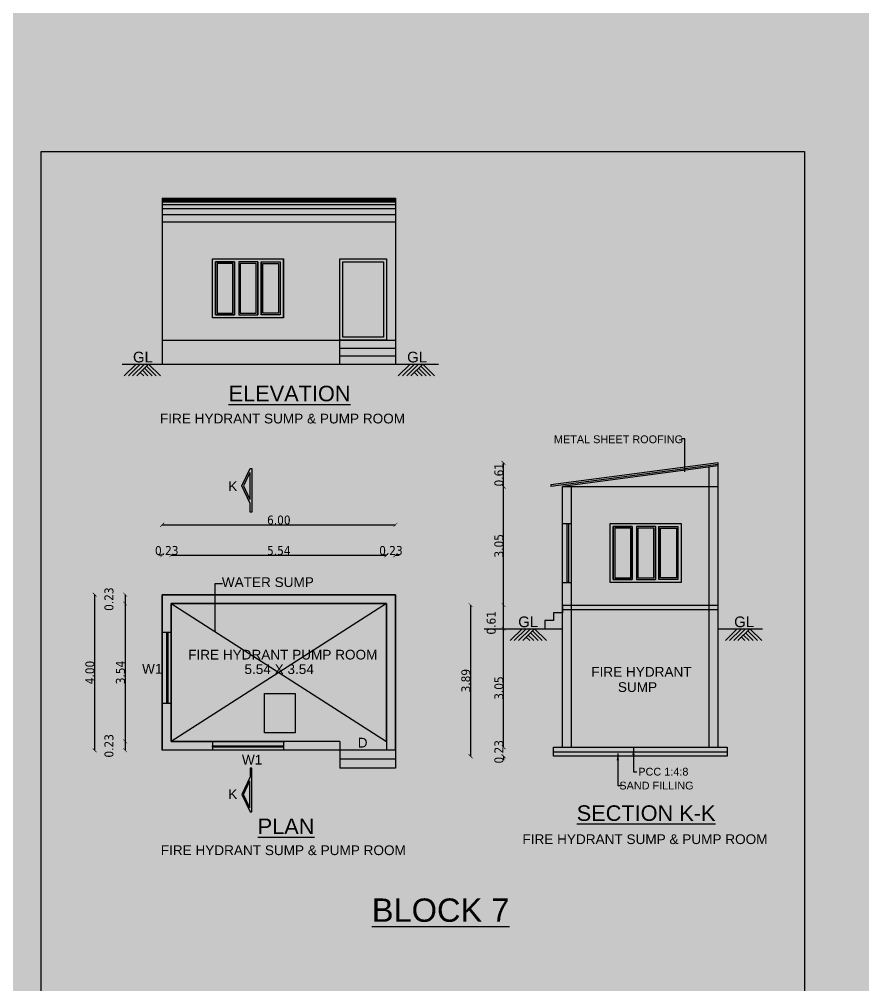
# Model space of a CAD drawing. Header units: metres. Extents: x 0 to 11269, y -5244 to -4054.
# Drawn here: x 10289.58 to 10311.28, y -4855.74 to -4830.89 of the extents above; entities that cross this region are included whole.
import ezdxf

# ---------------------------------------------------------------- set-up
doc = ezdxf.new("R2010")
doc.units = ezdxf.units.M
doc.header["$MEASUREMENT"] = 0
doc.header["$PDMODE"] = 2
doc.linetypes.add('HIDDEN', pattern=[0.375, 0.25, -0.125])
doc.linetypes.add('HIDDEN2', pattern=[0.1875, 0.125, -0.0625])
for name, color, linetype in [('2CON', 5, 'Continuous'), ('4CON', 4, 'Continuous'), ('5CON', 2, 'Continuous'), ('BLK_7_PLINTH_HEIGHT', 7, 'Continuous'), ('BOUNDARY', 6, 'Continuous'), ('DIM', 3, 'Continuous'), ('G', 5, 'Continuous'), ('REIN', 3, 'Continuous'), ('TEX', 2, 'Continuous'), ('TEXT', 3, 'Continuous')]:
    doc.layers.add(name, color=color, linetype=linetype)
doc.styles.get("Standard").update_dxf_attribs({"font": 'arial.ttf'})
doc.styles.add('STYLE1', font='tahoma.ttf', dxfattribs={"height": 0.23})
doc.styles.add('SUBBU3', font='swissl.ttf', dxfattribs={"width": 0.8})
doc.dimstyles.new('300', dxfattribs={"dimscale": 0.1, "dimtxt": 500, "dimasz": 2000, "dimexe": 400, "dimexo": 1500, "dimgap": 0, "dimtad": 1, "dimlfac": 0.001, "dimzin": 0, "dimdsep": 46, "dimtxsty": 'Standard', "dimcen": 800, "dimse1": 1, "dimse2": 1, "dimclrd": 1, "dimclre": 5, "dimclrt": 3, "dimadec": 0, "dimazin": 0, "dimtfac": 1, "dimtix": 1, "dimtofl": 0, "dimtmove": 1, "dimatfit": 3, "dimfxl": 0, "dimtolj": 1, "dimtzin": 0, "dimarcsym": 0})
doc.dimstyles.new('FLOOR PLAN', dxfattribs={"dimtxt": 0.4, "dimasz": 0.1, "dimexe": 0.18, "dimexo": 0.0625, "dimgap": 0, "dimtad": 1, "dimzin": 0, "dimdsep": 46, "dimtxsty": 'Standard', "dimblk": 'ARCHTICK', "dimcen": 0.09, "dimse1": 1, "dimse2": 1, "dimclrd": 254, "dimclrt": 3, "dimadec": 0, "dimazin": 0, "dimtfac": 1, "dimtix": 1, "dimtofl": 0, "dimtmove": 1, "dimatfit": 0, "dimfxl": 0, "dimtolj": 1, "dimtzin": 0, "dimlwd": -1, "dimarcsym": 0})
doc.dimstyles.new('GG', dxfattribs={"dimscale": 0.1, "dimtxt": 2000, "dimasz": 2000, "dimexe": 400, "dimexo": 1500, "dimgap": 0.08, "dimtad": 1, "dimlfac": 0.001, "dimzin": 0, "dimdsep": 46, "dimtxsty": 'Standard', "dimcen": 800, "dimse1": 1, "dimse2": 1, "dimclrd": 1, "dimclre": 5, "dimclrt": 3, "dimadec": 0, "dimazin": 0, "dimtfac": 1, "dimtix": 1, "dimtofl": 0, "dimtmove": 0, "dimatfit": 3, "dimfxl": 0, "dimtolj": 1, "dimtzin": 0, "dimarcsym": 0})
doc.dimstyles.get("Standard").update_dxf_attribs({"dimtxt": 0.18, "dimasz": 0.18, "dimexe": 0.18, "dimexo": 0.0625, "dimgap": 0.09, "dimtad": 0, "dimtih": 1, "dimtoh": 1, "dimdec": 4, "dimzin": 0, "dimdsep": 46, "dimtxsty": 'Standard', "dimcen": 0.09, "dimadec": 0, "dimazin": 0, "dimtfac": 1, "dimtdec": 4, "dimtofl": 0, "dimtmove": 0, "dimatfit": 3, "dimfxl": 0, "dimtolj": 1, "dimtzin": 0, "dimarcsym": 0})
doc.dimstyles.new('STY', dxfattribs={"dimscale": 0.9, "dimtxt": 0.23, "dimasz": 0.18, "dimexe": 0.15, "dimexo": 0.6, "dimgap": 0.1, "dimtad": 1, "dimtih": 1, "dimtoh": 1, "dimzin": 0, "dimdsep": 46, "dimtxsty": 'Standard', "dimblk": 'ARCHTICK', "dimcen": 0.09375, "dimdle": 0.1, "dimse1": 1, "dimse2": 1, "dimclrd": 256, "dimclrt": 256, "dimadec": 0, "dimazin": 0, "dimtfac": 1, "dimtix": 1, "dimtmove": 1, "dimatfit": 0, "dimfxl": 0, "dimtolj": 1, "dimtzin": 0, "dimlwd": -1, "dimarcsym": 0})

# ---------------------------------------------------------------- blocks, each defined once
blk = doc.blocks.new('_ArchTick')
at = {"color": 0, "lineweight": 0, "const_width": 0.15}
blk.add_lwpolyline([(-0.5, -0.5), (0.5, 0.5)], dxfattribs=at)
blk = doc.blocks.new('*D123')
at = {"layer": 'DEFPOINTS', "color": 0, "linetype": 'ByBlock', "ltscale": 100}
for p in [(10293.488, -4844.685), (10293.258, -4846.292), (10293.488, -4846.292)]:
    blk.add_point(p, dxfattribs=at)
at = {"layer": 'DIM', "color": 254, "linetype": 'HIDDEN', "ltscale": 100}
for p, q in [((10293.258, -4844.685), (10293.158, -4844.685)), ((10293.488, -4844.685), (10293.588, -4844.685))]:
    blk.add_line(p, q, dxfattribs=at)
at = {"layer": 'DIM', "color": 254, "linetype": 'ByBlock', "ltscale": 100, "xscale": 0.1, "yscale": 0.1, "zscale": 0.1}
blk.add_blockref('_ArchTick', (10293.258, -4844.685), dxfattribs=at)
at = {"layer": 'DIM', "color": 254, "linetype": 'ByBlock', "ltscale": 100, "xscale": 0.1, "yscale": 0.1, "zscale": 0.1, "rotation": 180}
blk.add_blockref('_ArchTick', (10293.488, -4844.685), dxfattribs=at)
at = {"layer": 'DIM', "color": 3, "linetype": 'ByBlock', "ltscale": 100, "insert": (10293.373, -4844.565), "char_height": 0.23, "attachment_point": 5, "style": 'STYLE1'}
blk.add_mtext('\\A1;0.23', dxfattribs=at)
blk = doc.blocks.new('*D124')
at = {"layer": 'DEFPOINTS', "color": 0, "linetype": 'ByBlock', "ltscale": 100}
for p in [(10299.026, -4844.685), (10293.488, -4845.929), (10299.026, -4845.929)]:
    blk.add_point(p, dxfattribs=at)
at = {"layer": 'DIM', "color": 254, "linetype": 'HIDDEN', "ltscale": 100}
blk.add_line((10293.488, -4844.685), (10299.026, -4844.685), dxfattribs=at)
at = {"layer": 'DIM', "color": 254, "linetype": 'ByBlock', "ltscale": 100, "xscale": 0.1, "yscale": 0.1, "zscale": 0.1, "rotation": 180}
blk.add_blockref('_ArchTick', (10293.488, -4844.685), dxfattribs=at)
at = {"layer": 'DIM', "color": 254, "linetype": 'ByBlock', "ltscale": 100, "xscale": 0.1, "yscale": 0.1, "zscale": 0.1}
blk.add_blockref('_ArchTick', (10299.026, -4844.685), dxfattribs=at)
at = {"layer": 'DIM', "color": 3, "linetype": 'ByBlock', "ltscale": 100, "insert": (10296.257, -4844.567), "char_height": 0.23, "attachment_point": 5, "style": 'STYLE1'}
blk.add_mtext('\\A1;5.54', dxfattribs=at)
blk = doc.blocks.new('*D125')
at = {"layer": 'DEFPOINTS', "color": 0, "linetype": 'ByBlock', "ltscale": 100}
for p in [(10299.256, -4844.685), (10299.256, -4845.699), (10299.026, -4845.929)]:
    blk.add_point(p, dxfattribs=at)
at = {"layer": 'DIM', "color": 254, "linetype": 'HIDDEN', "ltscale": 100}
for p, q in [((10299.026, -4844.685), (10298.926, -4844.685)), ((10299.256, -4844.685), (10299.356, -4844.685))]:
    blk.add_line(p, q, dxfattribs=at)
at = {"layer": 'DIM', "color": 254, "linetype": 'ByBlock', "ltscale": 100, "xscale": 0.1, "yscale": 0.1, "zscale": 0.1}
blk.add_blockref('_ArchTick', (10299.026, -4844.685), dxfattribs=at)
at = {"layer": 'DIM', "color": 254, "linetype": 'ByBlock', "ltscale": 100, "xscale": 0.1, "yscale": 0.1, "zscale": 0.1, "rotation": 180}
blk.add_blockref('_ArchTick', (10299.256, -4844.685), dxfattribs=at)
at = {"layer": 'DIM', "color": 3, "linetype": 'ByBlock', "ltscale": 100, "insert": (10299.141, -4844.565), "char_height": 0.23, "attachment_point": 5, "style": 'STYLE1'}
blk.add_mtext('\\A1;0.23', dxfattribs=at)
blk = doc.blocks.new('*D126')
at = {"layer": 'DEFPOINTS', "color": 0, "linetype": 'ByBlock', "ltscale": 100}
for p in [(10299.256, -4843.901), (10293.258, -4845.699), (10299.256, -4845.699)]:
    blk.add_point(p, dxfattribs=at)
at = {"layer": 'DIM', "color": 254, "linetype": 'HIDDEN', "ltscale": 100}
blk.add_line((10293.258, -4843.901), (10299.256, -4843.901), dxfattribs=at)
at = {"layer": 'DIM', "color": 254, "linetype": 'ByBlock', "ltscale": 100, "xscale": 0.1, "yscale": 0.1, "zscale": 0.1, "rotation": 180}
blk.add_blockref('_ArchTick', (10293.258, -4843.901), dxfattribs=at)
at = {"layer": 'DIM', "color": 254, "linetype": 'ByBlock', "ltscale": 100, "xscale": 0.1, "yscale": 0.1, "zscale": 0.1}
blk.add_blockref('_ArchTick', (10299.256, -4843.901), dxfattribs=at)
at = {"layer": 'DIM', "color": 3, "linetype": 'ByBlock', "ltscale": 100, "insert": (10296.257, -4843.781), "char_height": 0.23, "attachment_point": 5, "style": 'STYLE1'}
blk.add_mtext('\\A1;6.00', dxfattribs=at)
blk = doc.blocks.new('*D127')
at = {"layer": 'DEFPOINTS', "color": 0, "linetype": 'ByBlock', "ltscale": 100}
for p in [(10293.52, -4845.699), (10292.303, -4845.929), (10293.52, -4845.929)]:
    blk.add_point(p, dxfattribs=at)
at = {"layer": 'DIM', "color": 254, "linetype": 'HIDDEN', "ltscale": 100}
blk.add_line((10292.303, -4845.699), (10292.303, -4845.929), dxfattribs=at)
at = {"layer": 'DIM', "color": 254, "linetype": 'ByBlock', "ltscale": 100, "xscale": 0.1, "yscale": 0.1, "zscale": 0.1}
for p, rotation in [((10292.303, -4845.699), 90), ((10292.303, -4845.929), 270)]:
    blk.add_blockref('_ArchTick', p, dxfattribs=dict(at, rotation=rotation))
at = {"layer": 'DIM', "color": 3, "linetype": 'ByBlock', "ltscale": 100, "insert": (10291.888, -4845.814), "char_height": 0.23, "attachment_point": 5, "rotation": 90, "style": 'STYLE1'}
blk.add_mtext('\\A1;0.23', dxfattribs=at)
blk = doc.blocks.new('*D128')
at = {"layer": 'DEFPOINTS', "color": 0, "linetype": 'ByBlock', "ltscale": 100}
for p in [(10293.52, -4845.929), (10292.303, -4849.474), (10293.258, -4849.474)]:
    blk.add_point(p, dxfattribs=at)
at = {"layer": 'DIM', "color": 254, "linetype": 'HIDDEN', "ltscale": 100}
blk.add_line((10292.303, -4845.929), (10292.303, -4849.474), dxfattribs=at)
at = {"layer": 'DIM', "color": 254, "linetype": 'ByBlock', "ltscale": 100, "xscale": 0.1, "yscale": 0.1, "zscale": 0.1}
for p, rotation in [((10292.303, -4845.929), 90), ((10292.303, -4849.474), 270)]:
    blk.add_blockref('_ArchTick', p, dxfattribs=dict(at, rotation=rotation))
at = {"layer": 'DIM', "color": 3, "linetype": 'ByBlock', "ltscale": 100, "insert": (10292.183, -4847.702), "char_height": 0.23, "attachment_point": 5, "rotation": 90, "style": 'STYLE1'}
blk.add_mtext('\\A1;3.54', dxfattribs=at)
blk = doc.blocks.new('*D129')
at = {"layer": 'DEFPOINTS', "color": 0, "linetype": 'ByBlock', "ltscale": 100}
for p in [(10293.258, -4849.474), (10292.303, -4849.704), (10293.258, -4849.704)]:
    blk.add_point(p, dxfattribs=at)
at = {"layer": 'DIM', "color": 254, "linetype": 'HIDDEN', "ltscale": 100}
blk.add_line((10292.303, -4849.474), (10292.303, -4849.704), dxfattribs=at)
at = {"layer": 'DIM', "color": 254, "linetype": 'ByBlock', "ltscale": 100, "xscale": 0.1, "yscale": 0.1, "zscale": 0.1}
for p, rotation in [((10292.303, -4849.474), 90), ((10292.303, -4849.704), 270)]:
    blk.add_blockref('_ArchTick', p, dxfattribs=dict(at, rotation=rotation))
at = {"layer": 'DIM', "color": 3, "linetype": 'ByBlock', "ltscale": 100, "insert": (10291.888, -4849.589), "char_height": 0.23, "attachment_point": 5, "rotation": 90, "style": 'STYLE1'}
blk.add_mtext('\\A1;0.23', dxfattribs=at)
blk = doc.blocks.new('*D130')
at = {"layer": 'DEFPOINTS', "color": 0, "linetype": 'ByBlock', "ltscale": 100}
for p in [(10293.52, -4845.699), (10291.517, -4849.704), (10293.52, -4849.704)]:
    blk.add_point(p, dxfattribs=at)
at = {"layer": 'DIM', "color": 254, "linetype": 'HIDDEN', "ltscale": 100}
blk.add_line((10291.517, -4845.699), (10291.517, -4849.704), dxfattribs=at)
at = {"layer": 'DIM', "color": 254, "linetype": 'ByBlock', "ltscale": 100, "xscale": 0.1, "yscale": 0.1, "zscale": 0.1}
for p, rotation in [((10291.517, -4845.699), 90), ((10291.517, -4849.704), 270)]:
    blk.add_blockref('_ArchTick', p, dxfattribs=dict(at, rotation=rotation))
at = {"layer": 'DIM', "color": 3, "linetype": 'ByBlock', "ltscale": 100, "insert": (10291.397, -4847.702), "char_height": 0.23, "attachment_point": 5, "rotation": 90, "style": 'STYLE1'}
blk.add_mtext('\\A1;4.00', dxfattribs=at)
blk = doc.blocks.new('*D131')
at = {"layer": 'DEFPOINTS', "color": 0, "linetype": 'ByBlock', "ltscale": 100}
for p in [(10302.039, -4849.627), (10304.355, -4849.627), (10304.355, -4849.857)]:
    blk.add_point(p, dxfattribs=at)
at = {"layer": 'DIM', "color": 254, "linetype": 'HIDDEN', "ltscale": 100}
for p, q in [((10302.039, -4849.627), (10302.039, -4849.527)), ((10302.039, -4849.857), (10302.039, -4849.957))]:
    blk.add_line(p, q, dxfattribs=at)
at = {"layer": 'DIM', "color": 254, "linetype": 'ByBlock', "ltscale": 100, "xscale": 0.1, "yscale": 0.1, "zscale": 0.1}
for p, rotation in [((10302.039, -4849.627), 270), ((10302.039, -4849.857), 90)]:
    blk.add_blockref('_ArchTick', p, dxfattribs=dict(at, rotation=rotation))
at = {"layer": 'DIM', "color": 3, "linetype": 'ByBlock', "ltscale": 100, "insert": (10301.919, -4849.742), "char_height": 0.23, "attachment_point": 5, "rotation": 90, "style": 'STYLE1'}
blk.add_mtext('\\A1;0.23', dxfattribs=at)
blk = doc.blocks.new('*D132')
at = {"layer": 'DEFPOINTS', "color": 0, "linetype": 'ByBlock', "ltscale": 100}
for p in [(10302.039, -4846.577), (10303.557, -4846.577), (10304.355, -4849.627)]:
    blk.add_point(p, dxfattribs=at)
at = {"layer": 'DIM', "color": 254, "linetype": 'HIDDEN', "ltscale": 100}
blk.add_line((10302.039, -4849.627), (10302.039, -4846.577), dxfattribs=at)
at = {"layer": 'DIM', "color": 254, "linetype": 'ByBlock', "ltscale": 100, "xscale": 0.1, "yscale": 0.1, "zscale": 0.1}
for p, rotation in [((10302.039, -4846.577), 90), ((10302.039, -4849.627), 270)]:
    blk.add_blockref('_ArchTick', p, dxfattribs=dict(at, rotation=rotation))
at = {"layer": 'DIM', "color": 3, "linetype": 'ByBlock', "ltscale": 100, "insert": (10301.919, -4848.102), "char_height": 0.23, "attachment_point": 5, "rotation": 90, "style": 'STYLE1'}
blk.add_mtext('\\A1;3.05', dxfattribs=at)
blk = doc.blocks.new('*D133')
at = {"layer": 'DEFPOINTS', "color": 0, "linetype": 'ByBlock', "ltscale": 100}
for p in [(10302.039, -4845.967), (10303.557, -4845.967), (10303.557, -4846.577)]:
    blk.add_point(p, dxfattribs=at)
at = {"layer": 'DIM', "color": 254, "linetype": 'HIDDEN', "ltscale": 100}
blk.add_line((10302.039, -4846.577), (10302.039, -4845.967), dxfattribs=at)
at = {"layer": 'DIM', "color": 254, "linetype": 'ByBlock', "ltscale": 100, "xscale": 0.1, "yscale": 0.1, "zscale": 0.1}
for p, rotation in [((10302.039, -4845.967), 90), ((10302.039, -4846.577), 270)]:
    blk.add_blockref('_ArchTick', p, dxfattribs=dict(at, rotation=rotation))
at = {"layer": 'DIM', "color": 3, "linetype": 'ByBlock', "ltscale": 100, "insert": (10301.722, -4846.424), "char_height": 0.23, "attachment_point": 5, "rotation": 90, "style": 'STYLE1'}
blk.add_mtext('\\A1;0.61', dxfattribs=at)
blk = doc.blocks.new('*D134')
at = {"layer": 'DEFPOINTS', "color": 0, "linetype": 'ByBlock', "ltscale": 100}
for p in [(10304.407, -4845.967), (10301.189, -4849.857), (10303.327, -4849.857)]:
    blk.add_point(p, dxfattribs=at)
at = {"layer": 'DIM', "color": 254, "linetype": 'HIDDEN', "ltscale": 100}
blk.add_line((10301.189, -4845.967), (10301.189, -4849.857), dxfattribs=at)
at = {"layer": 'DIM', "color": 254, "linetype": 'ByBlock', "ltscale": 100, "xscale": 0.1, "yscale": 0.1, "zscale": 0.1}
for p, rotation in [((10301.189, -4845.967), 90), ((10301.189, -4849.857), 270)]:
    blk.add_blockref('_ArchTick', p, dxfattribs=dict(at, rotation=rotation))
at = {"layer": 'DIM', "color": 3, "linetype": 'ByBlock', "ltscale": 100, "insert": (10301.069, -4847.912), "char_height": 0.23, "attachment_point": 5, "rotation": 90, "style": 'STYLE1'}
blk.add_mtext('\\A1;3.89', dxfattribs=at)
blk = doc.blocks.new('*D135')
at = {"layer": 'DEFPOINTS', "color": 0, "linetype": 'ByBlock', "ltscale": 100}
for p in [(10302.039, -4842.917), (10303.557, -4842.917), (10303.557, -4845.967)]:
    blk.add_point(p, dxfattribs=at)
at = {"layer": 'DIM', "color": 254, "linetype": 'HIDDEN', "ltscale": 100}
blk.add_line((10302.039, -4845.967), (10302.039, -4842.917), dxfattribs=at)
at = {"layer": 'DIM', "color": 254, "linetype": 'ByBlock', "ltscale": 100, "xscale": 0.1, "yscale": 0.1, "zscale": 0.1}
for p, rotation in [((10302.039, -4842.917), 90), ((10302.039, -4845.967), 270)]:
    blk.add_blockref('_ArchTick', p, dxfattribs=dict(at, rotation=rotation))
at = {"layer": 'DIM', "color": 3, "linetype": 'ByBlock', "ltscale": 100, "insert": (10301.919, -4844.442), "char_height": 0.23, "attachment_point": 5, "rotation": 90, "style": 'STYLE1'}
blk.add_mtext('\\A1;3.05', dxfattribs=at)
blk = doc.blocks.new('*D136')
at = {"layer": 'DEFPOINTS', "color": 0, "linetype": 'ByBlock', "ltscale": 100}
for p in [(10302.039, -4842.307), (10307.561, -4842.307), (10303.557, -4842.917)]:
    blk.add_point(p, dxfattribs=at)
at = {"layer": 'DIM', "color": 254, "linetype": 'HIDDEN', "ltscale": 100}
blk.add_line((10302.039, -4842.917), (10302.039, -4842.307), dxfattribs=at)
at = {"layer": 'DIM', "color": 254, "linetype": 'ByBlock', "ltscale": 100, "xscale": 0.1, "yscale": 0.1, "zscale": 0.1}
for p, rotation in [((10302.039, -4842.307), 90), ((10302.039, -4842.917), 270)]:
    blk.add_blockref('_ArchTick', p, dxfattribs=dict(at, rotation=rotation))
at = {"layer": 'DIM', "color": 3, "linetype": 'ByBlock', "ltscale": 100, "insert": (10301.919, -4842.612), "char_height": 0.23, "attachment_point": 5, "rotation": 90, "style": 'STYLE1'}
blk.add_mtext('\\A1;0.61', dxfattribs=at)
blk = doc.blocks.new('*D194')
at = {"layer": 'BLK_7_PLINTH_HEIGHT'}
for p, q in [((10337.138, -4839.768), (10337.138, -4839.606)), ((10337.138, -4839.768), (10337.138, -4839.798)), ((10337.138, -4840.218), (10337.138, -4840.189)), ((10337.138, -4840.218), (10337.138, -4840.38))]:
    blk.add_line(p, q, dxfattribs=at)
at = {"layer": 'DEFPOINTS', "color": 0, "linetype": 'ByBlock'}
for p in [(0, -4839.768), (10337.138, -4839.768), (10337.649, -4840.218)]:
    blk.add_point(p, dxfattribs=at)
at = {"layer": 'BLK_7_PLINTH_HEIGHT', "linetype": 'ByBlock', "xscale": 0.162, "yscale": 0.162, "zscale": 0.162}
for p, rotation in [((10337.138, -4839.768), 270), ((10337.138, -4840.218), 90)]:
    blk.add_blockref('_ArchTick', p, dxfattribs=dict(at, rotation=rotation))
at = {"layer": 'BLK_7_PLINTH_HEIGHT', "linetype": 'ByBlock', "insert": (10337.138, -4839.993), "char_height": 0.207, "attachment_point": 5}
blk.add_mtext('\\A1;0.45', dxfattribs=at)

msp = doc.modelspace()

# ---------------------------------------------------------------- linework, layer by layer
at = {"linetype": 'ByBlock'}
msp.add_lwpolyline([(10290.14406, -4834.29156), (10309.78001, -4834.29156), (10309.78001, -4856.31132), (10290.14406, -4856.31132)], close=True, dxfattribs=at)
at = {"layer": '2CON', "color": 1}
for p, q in [((10292.27842, -4840.06991), (10292.58389, -4839.76444)), ((10292.38642, -4840.06991), (10292.69189, -4839.76444)), ((10292.49442, -4840.06991), (10292.79989, -4839.76444)), ((10292.60242, -4840.06991), (10292.90789, -4839.76444)), ((10293.10536, -4840.06991), (10292.85389, -4839.81844)), ((10293.21336, -4840.06991), (10292.90789, -4839.76444)), ((10299.33097, -4840.06991), (10299.63644, -4839.76444)), ((10299.43897, -4840.06991), (10299.74444, -4839.76444)), ((10299.54697, -4840.06991), (10299.85244, -4839.76444)), ((10299.65497, -4840.06991), (10299.96044, -4839.76444)), ((10300.15791, -4840.06991), (10299.90644, -4839.81844)), ((10300.26591, -4840.06991), (10299.96044, -4839.76444)), ((10292.78136, -4840.06991), (10292.69189, -4839.98044)), ((10292.88936, -4840.06991), (10292.74589, -4839.92644)), ((10292.99736, -4840.06991), (10292.79989, -4839.87244)), ((10299.83391, -4840.06991), (10299.74444, -4839.98044)), ((10299.94191, -4840.06991), (10299.79844, -4839.92644)), ((10300.04991, -4840.06991), (10299.85244, -4839.87244)), ((10302.20765, -4846.88198), (10302.51312, -4846.57651)), ((10302.31565, -4846.88198), (10302.62112, -4846.57651)), ((10302.42365, -4846.88198), (10302.72912, -4846.57651)), ((10302.53165, -4846.88198), (10302.83712, -4846.57651)), ((10302.81859, -4846.88198), (10302.67512, -4846.73851)), ((10302.92659, -4846.88198), (10302.72912, -4846.68451)), ((10303.03459, -4846.88198), (10302.78312, -4846.63051)), ((10303.14259, -4846.88198), (10302.83712, -4846.57651)), ((10307.74484, -4846.88198), (10308.05031, -4846.57651)), ((10307.85284, -4846.88198), (10308.15831, -4846.57651)), ((10307.96084, -4846.88198), (10308.26631, -4846.57651)), ((10308.06884, -4846.88198), (10308.37431, -4846.57651)), ((10308.35578, -4846.88198), (10308.21231, -4846.73851)), ((10308.46378, -4846.88198), (10308.26631, -4846.68451)), ((10308.57178, -4846.88198), (10308.32031, -4846.63051)), ((10308.67978, -4846.88198), (10308.37431, -4846.57651)), ((10302.71059, -4846.88198), (10302.62112, -4846.79251)), ((10308.24778, -4846.88198), (10308.15831, -4846.79251))]:
    msp.add_line(p, q, dxfattribs=at)
at = {"layer": 'DIM', "color": 4, "linetype": 'ByBlock', "ltscale": 100}
for p, q in [((10293.25794, -4835.49444), (10293.25794, -4839.76444)), ((10293.25794, -4835.49444), (10299.2556, -4835.49444)), ((10293.25794, -4835.50296), (10299.2556, -4835.50296)), ((10293.25794, -4835.51856), (10299.2556, -4835.51856)), ((10293.25794, -4835.55402), (10299.2556, -4835.55402)), ((10293.25794, -4835.5909), (10299.2556, -4835.5909)), ((10299.2556, -4835.49444), (10299.2556, -4839.76444)), ((10293.25794, -4835.66325), (10299.2556, -4835.66325)), ((10293.25794, -4835.75971), (10299.2556, -4835.75971)), ((10293.25794, -4835.91847), (10299.2556, -4835.91847)), ((10293.25794, -4836.10444), (10299.2556, -4836.10444)), ((10295.11674, -4837.13444), (10295.11674, -4838.49444)), ((10295.71511, -4837.13444), (10295.71511, -4838.49444)), ((10295.80174, -4837.13444), (10295.80174, -4838.49444)), ((10293.25794, -4839.15444), (10299.2556, -4839.15444)), ((10297.8256, -4839.76444), (10297.8256, -4839.15444)), ((10297.8256, -4839.35444), (10299.2556, -4839.35444)), ((10297.8256, -4839.55444), (10299.2556, -4839.55444)), ((10292.22801, -4839.76444), (10300.36485, -4839.76444)), ((10307.56133, -4842.30651), (10303.25346, -4842.87592)), ((10307.56133, -4849.62651), (10307.56133, -4842.30651)), ((10307.56133, -4842.34685), (10303.25346, -4842.91626)), ((10307.56133, -4842.38719), (10303.5567, -4842.91651)), ((10307.33133, -4849.62651), (10307.33133, -4842.41759)), ((10303.25346, -4842.87592), (10303.25346, -4842.91626)), ((10303.5567, -4849.62651), (10303.5567, -4842.91651)), ((10303.5567, -4849.62651), (10303.5567, -4842.91651)), ((10303.5567, -4842.91651), (10307.56133, -4842.91651)), ((10303.7867, -4849.62651), (10303.7867, -4842.91651)), ((10303.5567, -4845.96651), (10303.5567, -4843.86651)), ((10303.5567, -4843.86651), (10303.7867, -4843.86651)), ((10305.34878, -4843.94651), (10305.34878, -4845.30651)), ((10305.94715, -4843.94651), (10305.94715, -4845.30651)), ((10306.03378, -4843.94651), (10306.03378, -4845.30651)), ((10303.5567, -4845.38651), (10303.7867, -4845.38651)), ((10299.2556, -4845.69921), (10293.25794, -4845.69921)), ((10293.25794, -4845.69921), (10293.25794, -4849.70384)), ((10299.2556, -4849.70384), (10299.2556, -4845.69921)), ((10296.41034, -4845.92921), (10293.48794, -4845.92921)), ((10293.48794, -4845.92921), (10293.48794, -4849.47384)), ((10299.0256, -4845.92921), (10294.41737, -4845.92921)), ((10294.6831, -4845.92921), (10294.41737, -4845.92921)), ((10299.0256, -4849.47384), (10299.0256, -4845.92921)), ((10303.5567, -4845.96651), (10307.56133, -4845.96651)), ((10303.5567, -4845.96651), (10303.5567, -4846.16651)), ((10303.5567, -4846.16651), (10303.3267, -4846.16651)), ((10303.3267, -4846.16651), (10303.3267, -4846.36651)), ((10303.5567, -4846.08151), (10307.56133, -4846.08151)), ((10303.3267, -4846.36651), (10303.0967, -4846.36651)), ((10303.0967, -4846.36651), (10303.0967, -4846.57651)), ((10293.25794, -4846.66075), (10293.48794, -4846.66075)), ((10301.53764, -4846.57651), (10303.5567, -4846.57651)), ((10307.56133, -4846.57651), (10308.70213, -4846.57651)), ((10293.25794, -4848.49075), (10293.48794, -4848.49075)), ((10293.48794, -4849.47384), (10296.41034, -4849.47384)), ((10294.54674, -4849.47384), (10294.54674, -4849.70384)), ((10296.37674, -4849.47384), (10296.37674, -4849.70384)), ((10297.8256, -4849.47384), (10297.8256, -4849.70384)), ((10299.0256, -4849.47384), (10299.0256, -4849.70384)), ((10299.2556, -4849.70384), (10297.8256, -4849.70384)), ((10297.8256, -4849.70384), (10297.8256, -4850.16384)), ((10299.2556, -4849.70384), (10299.2556, -4850.16384)), ((10303.3267, -4849.62651), (10307.56133, -4849.62651)), ((10303.3267, -4849.85651), (10303.3267, -4849.62651)), ((10303.3267, -4849.74151), (10307.79133, -4849.74151)), ((10307.56133, -4849.62651), (10307.79133, -4849.62651)), ((10307.79133, -4849.62651), (10307.79133, -4849.85651)), ((10299.2556, -4849.93384), (10297.8256, -4849.93384)), ((10303.5567, -4849.85651), (10303.3267, -4849.85651)), ((10307.79133, -4849.85651), (10303.5567, -4849.85651)), ((10299.2556, -4850.16384), (10297.8256, -4850.16384))]:
    msp.add_line(p, q, dxfattribs=at)
at = {"layer": 'DIM', "color": 5, "linetype": 'Continuous', "ltscale": 100}
for p, q in [((10293.25794, -4845.69921), (10299.2556, -4845.69921)), ((10293.25794, -4849.70384), (10293.25794, -4845.69921)), ((10299.2556, -4845.69921), (10299.2556, -4849.70384))]:
    msp.add_line(p, q, dxfattribs=at)
at = {"layer": 'DIM', "color": 4, "linetype": 'Continuous', "ltscale": 100}
for p, q in [((10293.25794, -4845.69921), (10299.2556, -4845.69921)), ((10293.25794, -4849.70384), (10293.25794, -4845.69921)), ((10293.25794, -4845.69921), (10299.2556, -4845.69921)), ((10293.25794, -4849.70384), (10293.25794, -4845.69921)), ((10293.25794, -4845.69921), (10299.2556, -4845.69921)), ((10293.25794, -4849.70384), (10293.25794, -4845.69921)), ((10299.2556, -4845.69921), (10299.2556, -4849.70384)), ((10299.2556, -4845.69921), (10299.2556, -4849.70384)), ((10299.2556, -4845.69921), (10299.2556, -4849.70384)), ((10297.8256, -4849.70384), (10293.25794, -4849.70384)), ((10299.2556, -4849.70384), (10299.0256, -4849.70384))]:
    msp.add_line(p, q, dxfattribs=at)
at = {"layer": 'DIM', "color": 4, "linetype": 'HIDDEN2', "ltscale": 100}
for p, q in [((10299.0256, -4845.92921), (10293.48794, -4849.47384)), ((10293.48794, -4845.92921), (10299.0256, -4849.47384))]:
    msp.add_line(p, q, dxfattribs=at)
at = {"layer": 'DIM', "color": 4, "linetype": 'ByBlock', "ltscale": 100}
for points in [[(10294.54674, -4837.05444), (10296.37674, -4837.05444), (10296.37674, -4838.57444), (10294.54674, -4838.57444)], [(10294.54674, -4837.05444), (10296.37174, -4837.05444), (10296.37174, -4838.57444), (10294.54674, -4838.57444)], [(10297.8256, -4837.05444), (10299.0256, -4837.05444), (10299.0256, -4839.15444), (10297.8256, -4839.15444)], [(10295.11674, -4837.13444), (10294.62674, -4837.13444), (10294.62674, -4838.49444), (10295.11674, -4838.49444)], [(10295.07674, -4837.17444), (10294.66674, -4837.17444), (10294.66674, -4838.45444), (10295.07674, -4838.45444)], [(10295.71511, -4837.13444), (10295.22511, -4837.13444), (10295.22511, -4838.49444), (10295.71511, -4838.49444)], [(10295.67511, -4837.17444), (10295.26511, -4837.17444), (10295.26511, -4838.45444), (10295.67511, -4838.45444)], [(10295.80174, -4837.13444), (10296.29174, -4837.13444), (10296.29174, -4838.49444), (10295.80174, -4838.49444)], [(10295.84174, -4837.17444), (10296.25174, -4837.17444), (10296.25174, -4838.45444), (10295.84174, -4838.45444)], [(10297.9056, -4837.13444), (10298.9456, -4837.13444), (10298.9456, -4839.07444), (10297.9056, -4839.07444)], [(10303.6717, -4843.86651), (10303.70757, -4843.86651), (10303.70757, -4845.38651), (10303.6717, -4845.38651)], [(10304.77878, -4843.86651), (10306.60878, -4843.86651), (10306.60878, -4845.38651), (10304.77878, -4845.38651)], [(10304.77878, -4843.86651), (10306.60378, -4843.86651), (10306.60378, -4845.38651), (10304.77878, -4845.38651)], [(10305.34878, -4843.94651), (10304.85878, -4843.94651), (10304.85878, -4845.30651), (10305.34878, -4845.30651)], [(10305.30878, -4843.98651), (10304.89878, -4843.98651), (10304.89878, -4845.26651), (10305.30878, -4845.26651)], [(10305.94715, -4843.94651), (10305.45715, -4843.94651), (10305.45715, -4845.30651), (10305.94715, -4845.30651)], [(10305.90715, -4843.98651), (10305.49715, -4843.98651), (10305.49715, -4845.26651), (10305.90715, -4845.26651)], [(10306.03378, -4843.94651), (10306.52378, -4843.94651), (10306.52378, -4845.30651), (10306.03378, -4845.30651)], [(10306.07378, -4843.98651), (10306.48378, -4843.98651), (10306.48378, -4845.26651), (10306.07378, -4845.26651)], [(10293.25794, -4845.69921), (10299.2556, -4845.69921), (10299.2556, -4849.70384), (10293.25794, -4849.70384)], [(10293.37294, -4848.49075), (10293.37294, -4846.66075), (10293.40461, -4846.66075), (10293.40461, -4848.49075)], [(10295.88542, -4848.24511), (10296.6789, -4848.24511), (10296.6789, -4849.25616), (10295.88542, -4849.25616)], [(10294.54674, -4849.58884), (10296.37674, -4849.58884), (10296.37674, -4849.6205), (10294.54674, -4849.6205)]]:
    msp.add_lwpolyline(points, close=True, dxfattribs=at)
for points in [[(10295.11674, -4838.49444), (10294.62674, -4838.49444), (10294.62674, -4837.13444), (10295.11674, -4837.13444)], [(10295.80174, -4837.13444), (10296.29174, -4837.13444), (10296.29174, -4838.49444), (10295.80174, -4838.49444)], [(10305.34878, -4845.30651), (10304.85878, -4845.30651), (10304.85878, -4843.94651), (10305.34878, -4843.94651)], [(10306.03378, -4843.94651), (10306.52378, -4843.94651), (10306.52378, -4845.30651), (10306.03378, -4845.30651)]]:
    msp.add_lwpolyline(points, dxfattribs=at)
at = {"layer": 'DIM', "color": 4, "linetype": 'Continuous', "ltscale": 100}
msp.add_lwpolyline([(10297.8256, -4849.47384), (10293.48794, -4849.47384), (10293.48794, -4845.92921), (10299.0256, -4845.92921), (10299.0256, -4849.47384)], dxfattribs=at)
at = {"layer": 'G'}
for p, q in [((10295.51172, -4842.55246), (10295.34558, -4842.90224)), ((10295.51172, -4842.55246), (10295.51172, -4843.25202)), ((10295.34558, -4842.90224), (10295.51172, -4843.25202)), ((10295.34558, -4850.83848), (10295.51172, -4850.4887)), ((10295.51172, -4851.18826), (10295.51172, -4850.4887)), ((10295.51172, -4851.18826), (10295.34558, -4850.83848))]:
    msp.add_line(p, q, dxfattribs=at)
at = {"layer": 'REIN'}
for points in [[(10295.56172, -4843.57718), (10295.51859, -4843.57718), (10295.51859, -4843.35218), (10295.30484, -4842.90218), (10295.51859, -4842.45218), (10295.56172, -4842.45218), (10295.56172, -4843.57718)], [(10295.56172, -4850.16354), (10295.51859, -4850.16354), (10295.51859, -4850.38854), (10295.30484, -4850.83854), (10295.51859, -4851.28854), (10295.56172, -4851.28854), (10295.56172, -4850.16354)]]:
    msp.add_lwpolyline(points, close=True, dxfattribs=at)

# ---------------------------------------------------------------- texts
at = {"layer": '2CON', "color": 3, "linetype": 'Continuous'}
msp.add_text('METAL SHEET ROOFING', height=0.2, dxfattribs=at).set_placement((10303.33417, -4841.80136))
at = {"layer": '4CON', "color": 3}
msp.add_text('SAND FILLING', height=0.2, dxfattribs=at).set_placement((10305.01792, -4850.71124))
at = {"layer": '4CON', "color": 3, "ltscale": 30, "insert": (10305.50497, -4850.1541), "char_height": 0.2, "attachment_point": 1}
msp.add_mtext('PCC 1:4:8', dxfattribs=at)
at = {"layer": '5CON'}
for p in [(10292.50457, -4839.7233), (10299.55712, -4839.7233), (10302.41555, -4846.53537), (10307.971, -4846.53537)]:
    msp.add_text('GL', height=0.275, dxfattribs=at).set_placement(p)
at = {"layer": 'TEX', "style": 'SUBBU3'}
for s, height, p in [('%%UELEVATION', 0.4, (10294.9661, -4840.72315)), ('%%USECTION K-K', 0.4, (10303.92091, -4851.52034)), ('%%UPLAN', 0.4, (10295.71271, -4851.8599)), ('%%UBLOCK 7', 0.6, (10298.64911, -4854.1168))]:
    msp.add_text(s, height=height, dxfattribs=at).set_placement(p)
at = {"layer": 'TEX', "color": 11, "style": 'SUBBU3'}
for p in [(10294.95713, -4843.033), (10294.95713, -4850.95771)]:
    msp.add_text('K', height=0.25, dxfattribs=at).set_placement(p)
at = {"layer": 'TEXT', "color": 3}
for s, p in [('FIRE HYDRANT SUMP & PUMP ROOM', (10293.19925, -4841.29305)), ('WATER SUMP', (10294.79088, -4845.50252)), ('FIRE HYDRANT PUMP ROOM', (10293.92346, -4847.3675)), ('W1', (10292.73881, -4847.72973)), ('5.54 X 3.54', (10295.37262, -4847.74079)), ('FIRE HYDRANT', (10304.29601, -4847.80998)), ('SUMP', (10304.97996, -4848.20162)), ('D', (10298.2868, -4849.63258)), ('W1', (10295.30753, -4850.07056)), ('FIRE HYDRANT SUMP & PUMP ROOM', (10302.52405, -4852.11648)), ('FIRE HYDRANT SUMP & PUMP ROOM', (10293.21964, -4852.40061))]:
    msp.add_text(s, height=0.25, dxfattribs=at).set_placement(p)

# ---------------------------------------------------------------- dimensions: what is measured, and where the dimension line sits
at = {"layer": 'BLK_7_PLINTH_HEIGHT', "linetype": 'ByBlock'}
dim = msp.add_linear_dim(base=(10337.1376, -4839.76823), p1=(10337.64868, -4840.21823), p2=(0, -4839.76823), angle=90, dimstyle='STY', dxfattribs=at)
dim.commit()
dim.dimension.update_dxf_attribs({"geometry": '*D194', "text_midpoint": (10337.1376, -4839.99323)})
at = {"layer": 'DIM', "color": 4, "linetype": 'ByBlock', "ltscale": 100}
for base, p1, p2, picture, middle in [((10302.03895, -4842.30651), (10303.5567, -4842.91651), (10307.56133, -4842.30651), '*D136', (10301.91924, -4842.61151)), ((10302.03895, -4842.91651), (10303.5567, -4845.96651), (10303.5567, -4842.91651), '*D135', (10301.91916, -4844.44151)), ((10291.51677, -4849.70384), (10293.51992, -4845.69921), (10293.51992, -4849.70384), '*D130', (10291.39706, -4847.70152)), ((10292.30317, -4849.47384), (10293.51992, -4845.92921), (10293.25794, -4849.47384), '*D128', (10292.18338, -4847.70152)), ((10301.18907, -4849.85651), (10304.40691, -4845.96651), (10303.3267, -4849.85651), '*D134', (10301.06881, -4847.91151)), ((10302.03895, -4846.57651), (10304.35486, -4849.62651), (10303.5567, -4846.57651), '*D132', (10301.91916, -4848.10151)), ((10302.03895, -4849.62651), (10304.35486, -4849.85651), (10304.35486, -4849.62651), '*D131', (10301.91916, -4849.74151))]:
    dim = msp.add_linear_dim(base=base, p1=p1, p2=p2, angle=90, dimstyle='FLOOR PLAN', override={"dimtxsty": 'STYLE1'}, dxfattribs=at)
    dim.commit()
    dim.dimension.update_dxf_attribs({"geometry": picture, "text_midpoint": middle})
for base, p1, p2, picture, middle in [((10299.2556, -4843.90081), (10293.25794, -4845.69921), (10299.2556, -4845.69921), '*D126', (10296.25677, -4843.7811)), ((10293.48794, -4844.68473), (10293.25794, -4846.29194), (10293.48794, -4846.29194), '*D123', (10293.37294, -4844.56494)), ((10299.0256, -4844.68473), (10293.48794, -4845.92921), (10299.0256, -4845.92921), '*D124', (10296.25677, -4844.56734)), ((10299.2556, -4844.68473), (10299.0256, -4845.92921), (10299.2556, -4845.69921), '*D125', (10299.1406, -4844.56494))]:
    dim = msp.add_linear_dim(base=base, p1=p1, p2=p2, dimstyle='FLOOR PLAN', override={"dimtxsty": 'STYLE1'}, dxfattribs=at)
    dim.commit()
    dim.dimension.update_dxf_attribs({"geometry": picture, "text_midpoint": middle})
for base, p1, p2, picture, middle in [((10292.30317, -4845.92921), (10293.51992, -4845.69921), (10293.51992, -4845.92921), '*D127', (10292.00771, -4845.81421)), ((10302.03895, -4845.96651), (10303.5567, -4846.57651), (10303.5567, -4845.96651), '*D133', (10301.84153, -4846.42401)), ((10292.30317, -4849.70384), (10293.25794, -4849.47384), (10293.25794, -4849.70384), '*D129', (10292.0077, -4849.58884))]:
    dim = msp.add_linear_dim(base=base, p1=p1, p2=p2, angle=90, dimstyle='FLOOR PLAN', override={"dimtxsty": 'STYLE1'}, dxfattribs=at)
    dim.commit()
    dim.dimension.update_dxf_attribs({"geometry": picture, "text_midpoint": middle, "dimtype": 160})

# ---------------------------------------------------------------- leaders
at = {"layer": '4CON', "ltscale": 30, "annotation_type": 0, "has_hookline": 1, "hookline_direction": 1, "text_width": 1.25512}
msp.add_leader([(10305.38097, -4849.64276), (10305.38097, -4850.2541), (10305.46497, -4850.2541)], dimstyle='Standard', override={"dimgap": 0.04, "dimtad": 0}, dxfattribs=at)
at = {"layer": '4CON', "ltscale": 30}
msp.add_leader([(10304.97847, -4849.78283), (10304.97847, -4850.60783), (10305.07147, -4850.60783)], dimstyle='Standard', override={"dimgap": 0.04, "dimtad": 0}, dxfattribs=at)
at = {"layer": 'BOUNDARY', "color": 4, "ltscale": 30}
for points in [[(10338.74018, -4839.93679), (10338.74018, -4840.61783), (10338.52945, -4840.61783)], [(10339.08518, -4840.01079), (10339.08518, -4841.00613), (10338.80052, -4841.00613)]]:
    msp.add_leader(points, dimstyle='GG', override={"dimgap": 0.04, "dimtad": 0}, dxfattribs=at)
at = {"layer": 'DIM', "color": 4, "linetype": 'ByBlock', "ltscale": 100}
for points in [[(10320.75908, -4836.3807), (10320.75908, -4835.77398), (10320.572, -4835.77398)], [(10339.76523, -4836.15884), (10339.48107, -4835.41852), (10339.24103, -4835.41852)], [(10278.04126, -4842.54099), (10278.04126, -4841.93427), (10277.92668, -4841.93427)], [(10306.7063, -4842.54055), (10306.7063, -4841.6871), (10306.61465, -4841.6871)], [(10263.61684, -4844.19499), (10263.76752, -4843.77778), (10263.95317, -4843.77778)], [(10316.131, -4839.09837), (10315.79761, -4838.4313), (10315.6927, -4838.4313)], [(10294.61943, -4846.65347), (10294.61943, -4845.40971), (10294.80965, -4845.40971)], [(10446.07479, -4836.15356), (10445.7272, -4835.6999), (10445.7272, -4835.54835)], [(10190.10033, -4842.75475), (10190.63221, -4842.02887), (10190.8912, -4842.02887)], [(10411.64429, -4855.73493), (10411.32479, -4855.09543), (10411.58379, -4855.09543)], [(10190.79033, -4842.9229), (10191.12914, -4842.49859), (10191.2403, -4842.49859)], [(10182.8986, -4841.86674), (10183.35226, -4841.51916), (10183.50381, -4841.51916)], [(10264.78864, -4847.24193), (10265.27058, -4847.164), (10265.27058, -4846.918)], [(10446.01166, -4818.95853), (10445.12518, -4818.95853), (10445.12518, -4818.71253)], [(10427.37057, -4828.9002), (10426.99834, -4828.9002), (10426.99834, -4828.6542)], [(10229.16064, -4834.07491), (10229.97564, -4834.07491), (10229.97564, -4833.64641)], [(10398.31303, -4837.12847), (10397.39303, -4837.12847)], [(10117.54979, -4841.8005), (10118.46979, -4841.8005)], [(10399.97803, -4843.90547), (10398.75803, -4843.90547)], [(10427.35107, -4846.85279), (10426.97884, -4846.85279), (10426.97884, -4846.60679)], [(10213.10059, -4847.28963), (10213.76159, -4847.28963), (10213.76159, -4847.08313)], [(10462.44716, -4859.6373), (10461.63216, -4859.6373), (10461.63216, -4859.2088)], [(10427.26757, -4864.41804), (10426.89534, -4864.41804), (10426.89534, -4864.17204)], [(10446.35648, -4874.90496), (10445.69548, -4874.90496), (10445.69548, -4874.69846)]]:
    msp.add_leader(points, dimstyle='300', override={"dimgap": 0.04, "dimtad": 0, "dimfxl": 0.1875}, dxfattribs=at)
at = {"layer": 'DIM', "color": 7, "linetype": 'ByBlock', "ltscale": 100}
for points in [[(10211.46091, -4840.68346), (10211.94671, -4840.68346), (10211.94671, -4840.21986)], [(10408.24223, -4859.06645), (10407.54303, -4859.06645)], [(10412.47567, -4864.57092), (10411.47918, -4864.57092)]]:
    msp.add_leader(points, dimstyle='300', override={"dimgap": 0.04, "dimtad": 0, "dimfxl": 0.1875}, dxfattribs=at)

doc.saveas('drawing.dxf')
